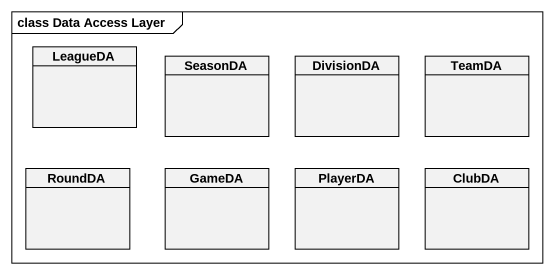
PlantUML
@startuml
mainframe class Data Access Layer
hide circle
hide empty members
class LeagueDA
class SeasonDA
class DivisionDA
class TeamDA
class RoundDA
class GameDA
class PlayerDA
class ClubDA
@enduml
